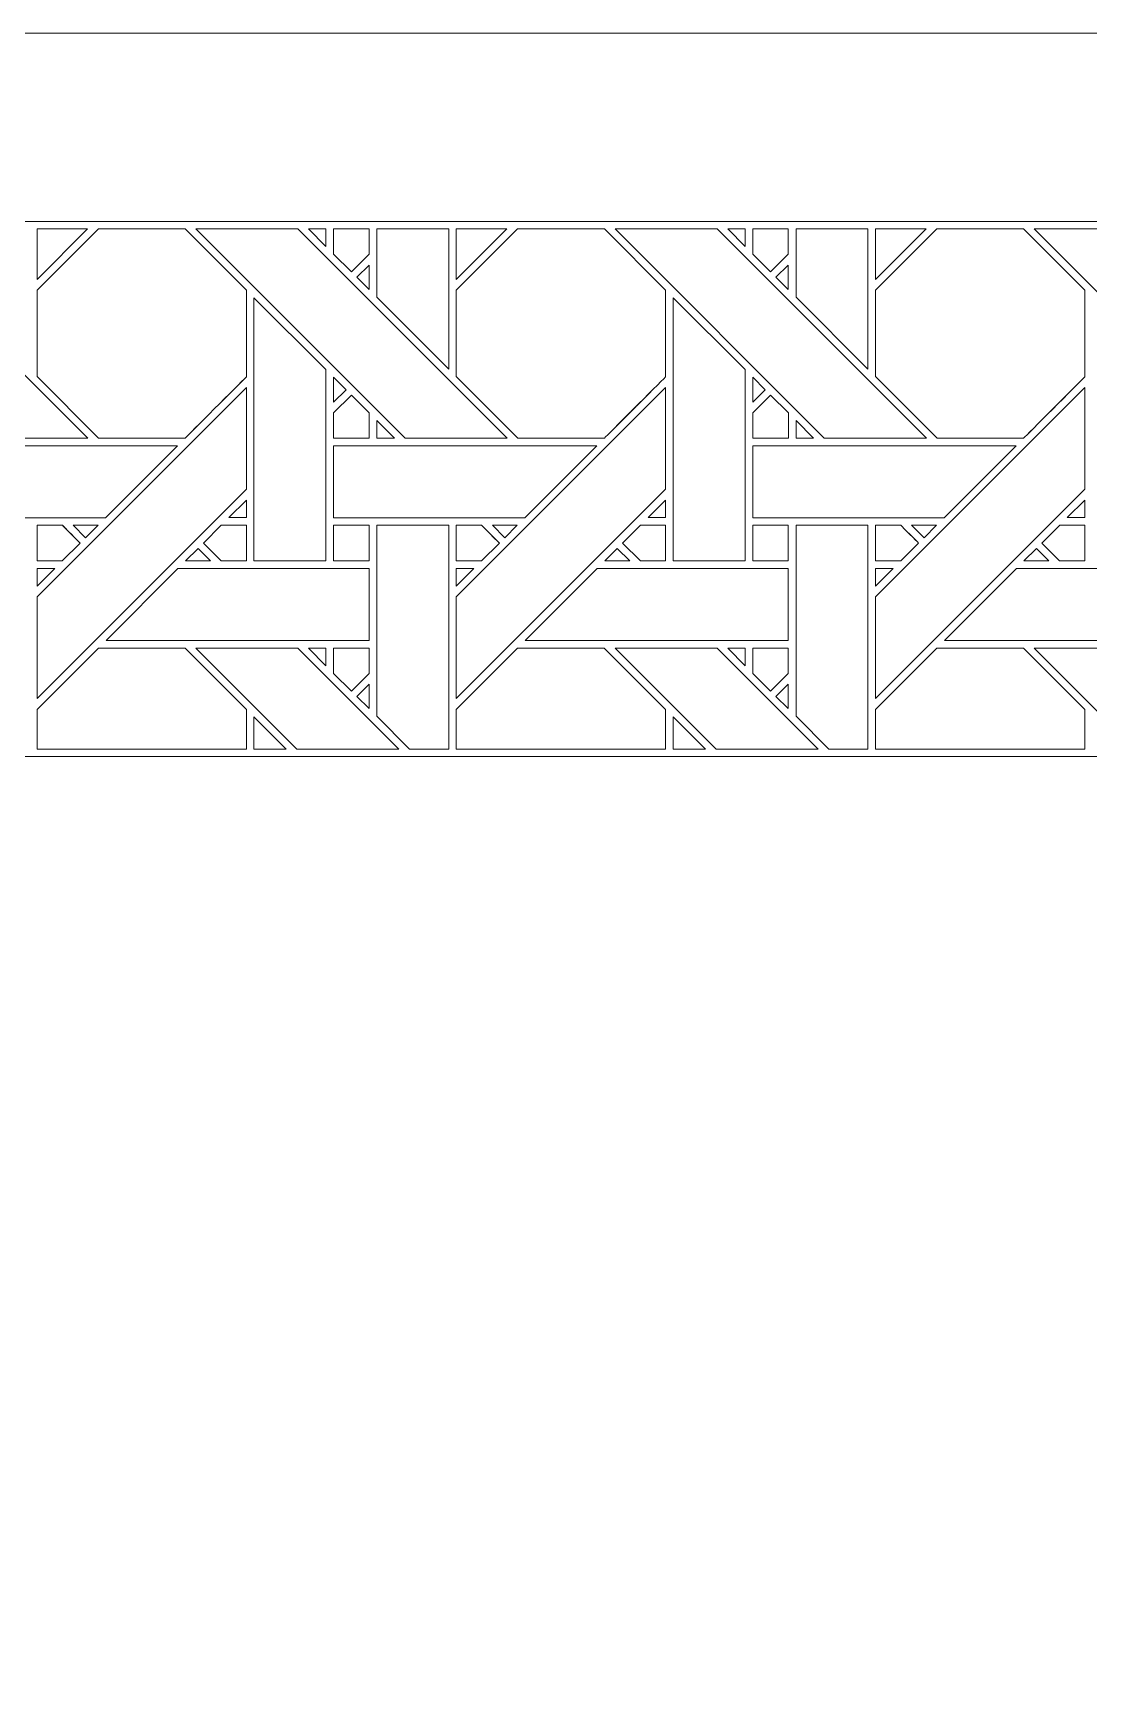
# Model space of a CAD drawing. Header units: inches. Extents: x 7.38 to 17.38, y 5.09 to 13.09.
# Drawn here: x 9.766 to 12.154, y 9.324 to 13.095 of the extents above; entities that cross this region are included whole.
import ezdxf

# ---------------------------------------------------------------- set-up
doc = ezdxf.new("R2010")
doc.units = ezdxf.units.IN
doc.header["$MEASUREMENT"] = 0
doc.layers.add('Design', color=7, linetype='Continuous', lineweight=0)

msp = doc.modelspace()

# ---------------------------------------------------------------- linework, layer by layer
at = {"layer": 'Design'}
for points, knots in [([(7.3829, 13.0948), (7.3829, 13.0948), (7.3829, 5.0948), (7.3829, 5.0948), (7.3829, 5.0948), (17.3829, 5.0948), (17.3829, 5.0948), (17.3829, 5.0948), (17.3829, 13.0948), (17.3829, 13.0948), (17.3829, 13.0948), (7.3829, 13.0948), (7.3829, 13.0948)], [0, 0, 0, 0, 1, 1, 1, 2, 2, 2, 3, 3, 3, 4, 4, 4, 4]), ([(7.8596, 12.6686), (7.8596, 12.6686), (7.8596, 5.5209), (7.8596, 5.5209), (7.8596, 5.5209), (16.9061, 5.5209), (16.9061, 5.5209), (16.9061, 5.5209), (16.9061, 12.6686), (16.9061, 12.6686), (16.9061, 12.6686), (7.8596, 12.6686), (7.8596, 12.6686)], [0, 0, 0, 0, 1, 1, 1, 2, 2, 2, 3, 3, 3, 4, 4, 4, 4]), ([(9.4156, 12.6522), (9.4156, 12.6522), (9.8892, 12.1786), (9.8892, 12.1786), (9.8892, 12.1786), (9.6582, 12.1786), (9.6582, 12.1786), (9.6582, 12.1786), (9.1846, 12.6522), (9.1846, 12.6522), (9.1846, 12.6522), (9.4156, 12.6522), (9.4156, 12.6522)], [0, 0, 0, 0, 1, 1, 1, 2, 2, 2, 3, 3, 3, 4, 4, 4, 4]), ([(9.7742, 12.5135), (9.7742, 12.5135), (9.9129, 12.6522), (9.9129, 12.6522), (9.9129, 12.6522), (10.1091, 12.6522), (10.1091, 12.6522), (10.1091, 12.6522), (10.2478, 12.5135), (10.2478, 12.5135), (10.2478, 12.5135), (10.2478, 12.3173), (10.2478, 12.3173), (10.23, 12.2994), (10.1181, 12.1876), (10.1091, 12.1786), (10.1091, 12.1786), (9.9134, 12.1786), (9.9134, 12.1786), (9.9134, 12.1786), (9.7742, 12.3179), (9.7742, 12.3179), (9.7742, 12.3179), (9.7742, 12.5135), (9.7742, 12.5135)], [0, 0, 0, 0, 1, 1, 1, 2, 2, 2, 3, 3, 3, 4, 4, 4, 5, 5, 5, 6, 6, 6, 7, 7, 7, 8, 8, 8, 8]), ([(9.7742, 12.5135), (9.7742, 12.5135), (9.9129, 12.6522), (9.9129, 12.6522), (9.9129, 12.6522), (10.1091, 12.6522), (10.1091, 12.6522), (10.1091, 12.6522), (10.2478, 12.5135), (10.2478, 12.5135), (10.2478, 12.5135), (10.2478, 12.3173), (10.2478, 12.3173), (10.2301, 12.2995), (10.1182, 12.1877), (10.1091, 12.1786), (10.1091, 12.1786), (9.9134, 12.1786), (9.9134, 12.1786), (9.9134, 12.1786), (9.7742, 12.3179), (9.7742, 12.3179), (9.7742, 12.3179), (9.7742, 12.5135), (9.7742, 12.5135)], [0, 0, 0, 0, 1, 1, 1, 2, 2, 2, 3, 3, 3, 4, 4, 4, 5, 5, 5, 6, 6, 6, 7, 7, 7, 8, 8, 8, 8]), ([(9.7742, 12.6522), (9.7742, 12.6522), (9.8885, 12.6522), (9.8885, 12.6522), (9.8885, 12.6522), (9.7742, 12.5379), (9.7742, 12.5379), (9.7742, 12.5379), (9.7742, 12.6522), (9.7742, 12.6522)], [0, 0, 0, 0, 1, 1, 1, 2, 2, 2, 3, 3, 3, 3]), ([(10.3643, 12.6522), (10.3643, 12.6522), (10.838, 12.1786), (10.838, 12.1786), (10.838, 12.1786), (10.6069, 12.1786), (10.6069, 12.1786), (10.6069, 12.1786), (10.1334, 12.6522), (10.1334, 12.6522), (10.1334, 12.6522), (10.3643, 12.6522), (10.3643, 12.6522)], [0, 0, 0, 0, 1, 1, 1, 2, 2, 2, 3, 3, 3, 4, 4, 4, 4]), ([(10.4279, 12.6522), (10.4279, 12.6522), (10.4279, 12.6124), (10.4279, 12.6124), (10.4279, 12.6124), (10.3884, 12.6522), (10.3884, 12.6522), (10.3884, 12.6522), (10.4279, 12.6522), (10.4279, 12.6522)], [0, 0, 0, 0, 1, 1, 1, 2, 2, 2, 3, 3, 3, 3]), ([(10.445, 12.6522), (10.445, 12.6522), (10.5253, 12.6522), (10.5253, 12.6522), (10.5253, 12.6522), (10.5253, 12.5947), (10.5253, 12.5947), (10.5253, 12.5947), (10.4854, 12.5547), (10.4854, 12.5547), (10.4854, 12.5547), (10.445, 12.5951), (10.445, 12.5951), (10.445, 12.5951), (10.445, 12.6522), (10.445, 12.6522)], [0, 0, 0, 0, 1, 1, 1, 2, 2, 2, 3, 3, 3, 4, 4, 4, 5, 5, 5, 5]), ([(10.445, 12.6522), (10.445, 12.6522), (10.5253, 12.6522), (10.5253, 12.6522), (10.5253, 12.6522), (10.5253, 12.5947), (10.5253, 12.5947), (10.5253, 12.5947), (10.4854, 12.5547), (10.4854, 12.5547), (10.4854, 12.5547), (10.445, 12.5951), (10.445, 12.5951), (10.445, 12.5951), (10.445, 12.6522), (10.445, 12.6522)], [0, 0, 0, 0, 1, 1, 1, 2, 2, 2, 3, 3, 3, 4, 4, 4, 5, 5, 5, 5]), ([(10.5429, 12.6522), (10.5429, 12.6522), (10.7058, 12.6522), (10.7058, 12.6522), (10.7058, 12.6522), (10.7058, 12.335), (10.7058, 12.335), (10.7058, 12.335), (10.5429, 12.4979), (10.5429, 12.4979), (10.5429, 12.4979), (10.5429, 12.6522), (10.5429, 12.6522)], [0, 0, 0, 0, 1, 1, 1, 2, 2, 2, 3, 3, 3, 4, 4, 4, 4]), ([(10.7229, 12.5135), (10.7229, 12.5135), (10.8616, 12.6522), (10.8616, 12.6522), (10.8616, 12.6522), (11.0579, 12.6522), (11.0579, 12.6522), (11.0579, 12.6522), (11.1966, 12.5135), (11.1966, 12.5135), (11.1966, 12.5135), (11.1966, 12.3173), (11.1966, 12.3173), (11.1788, 12.2994), (11.0669, 12.1876), (11.0579, 12.1786), (11.0579, 12.1786), (10.8622, 12.1786), (10.8622, 12.1786), (10.8622, 12.1786), (10.7229, 12.3179), (10.7229, 12.3179), (10.7229, 12.3179), (10.7229, 12.5135), (10.7229, 12.5135)], [0, 0, 0, 0, 1, 1, 1, 2, 2, 2, 3, 3, 3, 4, 4, 4, 5, 5, 5, 6, 6, 6, 7, 7, 7, 8, 8, 8, 8]), ([(10.7229, 12.5135), (10.7229, 12.5135), (10.8616, 12.6522), (10.8616, 12.6522), (10.8616, 12.6522), (11.0579, 12.6522), (11.0579, 12.6522), (11.0579, 12.6522), (11.1966, 12.5135), (11.1966, 12.5135), (11.1966, 12.5135), (11.1966, 12.3173), (11.1966, 12.3173), (11.1784, 12.299), (11.0666, 12.1874), (11.0579, 12.1786), (11.0579, 12.1786), (10.8622, 12.1786), (10.8622, 12.1786), (10.8622, 12.1786), (10.7229, 12.3179), (10.7229, 12.3179), (10.7229, 12.3179), (10.7229, 12.5135), (10.7229, 12.5135)], [0, 0, 0, 0, 1, 1, 1, 2, 2, 2, 3, 3, 3, 4, 4, 4, 5, 5, 5, 6, 6, 6, 7, 7, 7, 8, 8, 8, 8]), ([(10.7229, 12.6522), (10.7229, 12.6522), (10.8373, 12.6522), (10.8373, 12.6522), (10.8373, 12.6522), (10.7229, 12.5379), (10.7229, 12.5379), (10.7229, 12.5379), (10.7229, 12.6522), (10.7229, 12.6522)], [0, 0, 0, 0, 1, 1, 1, 2, 2, 2, 3, 3, 3, 3]), ([(11.313, 12.6522), (11.313, 12.6522), (11.7867, 12.1786), (11.7867, 12.1786), (11.7867, 12.1786), (11.5557, 12.1786), (11.5557, 12.1786), (11.5557, 12.1786), (11.0821, 12.6522), (11.0821, 12.6522), (11.0821, 12.6522), (11.313, 12.6522), (11.313, 12.6522)], [0, 0, 0, 0, 1, 1, 1, 2, 2, 2, 3, 3, 3, 4, 4, 4, 4]), ([(11.3766, 12.6522), (11.3766, 12.6522), (11.3766, 12.6124), (11.3766, 12.6124), (11.3766, 12.6124), (11.3372, 12.6522), (11.3372, 12.6522), (11.3372, 12.6522), (11.3766, 12.6522), (11.3766, 12.6522)], [0, 0, 0, 0, 1, 1, 1, 2, 2, 2, 3, 3, 3, 3]), ([(11.3938, 12.6522), (11.3938, 12.6522), (11.474, 12.6522), (11.474, 12.6522), (11.474, 12.6522), (11.474, 12.5947), (11.474, 12.5947), (11.474, 12.5947), (11.4341, 12.5547), (11.4341, 12.5547), (11.4341, 12.5547), (11.3938, 12.5951), (11.3938, 12.5951), (11.3938, 12.5951), (11.3938, 12.6522), (11.3938, 12.6522)], [0, 0, 0, 0, 1, 1, 1, 2, 2, 2, 3, 3, 3, 4, 4, 4, 5, 5, 5, 5]), ([(11.3938, 12.6522), (11.3938, 12.6522), (11.474, 12.6522), (11.474, 12.6522), (11.474, 12.6522), (11.474, 12.5947), (11.474, 12.5947), (11.474, 12.5947), (11.4341, 12.5547), (11.4341, 12.5547), (11.4341, 12.5547), (11.3938, 12.5951), (11.3938, 12.5951), (11.3938, 12.5951), (11.3938, 12.6522), (11.3938, 12.6522)], [0, 0, 0, 0, 1, 1, 1, 2, 2, 2, 3, 3, 3, 4, 4, 4, 5, 5, 5, 5]), ([(11.4916, 12.6522), (11.4916, 12.6522), (11.6545, 12.6522), (11.6545, 12.6522), (11.6545, 12.6522), (11.6545, 12.335), (11.6545, 12.335), (11.6545, 12.335), (11.4916, 12.4979), (11.4916, 12.4979), (11.4916, 12.4979), (11.4916, 12.6522), (11.4916, 12.6522)], [0, 0, 0, 0, 1, 1, 1, 2, 2, 2, 3, 3, 3, 4, 4, 4, 4]), ([(11.6717, 12.5135), (11.6717, 12.5135), (11.8103, 12.6522), (11.8103, 12.6522), (11.8103, 12.6522), (12.0066, 12.6522), (12.0066, 12.6522), (12.0066, 12.6522), (12.1453, 12.5135), (12.1453, 12.5135), (12.1453, 12.5135), (12.1453, 12.3173), (12.1453, 12.3173), (12.1275, 12.2994), (12.0156, 12.1876), (12.0066, 12.1786), (12.0066, 12.1786), (11.8109, 12.1786), (11.8109, 12.1786), (11.8109, 12.1786), (11.6717, 12.3179), (11.6717, 12.3179), (11.6717, 12.3179), (11.6717, 12.5135), (11.6717, 12.5135)], [0, 0, 0, 0, 1, 1, 1, 2, 2, 2, 3, 3, 3, 4, 4, 4, 5, 5, 5, 6, 6, 6, 7, 7, 7, 8, 8, 8, 8]), ([(11.6717, 12.5135), (11.6717, 12.5135), (11.8103, 12.6522), (11.8103, 12.6522), (11.8103, 12.6522), (12.0066, 12.6522), (12.0066, 12.6522), (12.0066, 12.6522), (12.1453, 12.5135), (12.1453, 12.5135), (12.1453, 12.5135), (12.1453, 12.3173), (12.1453, 12.3173), (12.1272, 12.2991), (12.0154, 12.1874), (12.0066, 12.1786), (12.0066, 12.1786), (11.8109, 12.1786), (11.8109, 12.1786), (11.8109, 12.1786), (11.6717, 12.3179), (11.6717, 12.3179), (11.6717, 12.3179), (11.6717, 12.5135), (11.6717, 12.5135)], [0, 0, 0, 0, 1, 1, 1, 2, 2, 2, 3, 3, 3, 4, 4, 4, 5, 5, 5, 6, 6, 6, 7, 7, 7, 8, 8, 8, 8]), ([(11.6717, 12.6522), (11.6717, 12.6522), (11.786, 12.6522), (11.786, 12.6522), (11.786, 12.6522), (11.6717, 12.5379), (11.6717, 12.5379), (11.6717, 12.5379), (11.6717, 12.6522), (11.6717, 12.6522)], [0, 0, 0, 0, 1, 1, 1, 2, 2, 2, 3, 3, 3, 3]), ([(12.2618, 12.6522), (12.2618, 12.6522), (12.7354, 12.1786), (12.7354, 12.1786), (12.7354, 12.1786), (12.5044, 12.1786), (12.5044, 12.1786), (12.5044, 12.1786), (12.0308, 12.6522), (12.0308, 12.6522), (12.0308, 12.6522), (12.2618, 12.6522), (12.2618, 12.6522)], [0, 0, 0, 0, 1, 1, 1, 2, 2, 2, 3, 3, 3, 4, 4, 4, 4]), ([(10.5253, 12.5704), (10.5253, 12.5704), (10.5253, 12.5152), (10.5253, 12.5152), (10.5253, 12.5152), (10.4976, 12.5426), (10.4976, 12.5426), (10.4976, 12.5426), (10.5253, 12.5704), (10.5253, 12.5704)], [0, 0, 0, 0, 1, 1, 1, 2, 2, 2, 3, 3, 3, 3]), ([(11.4741, 12.5704), (11.4741, 12.5704), (11.4741, 12.5152), (11.4741, 12.5152), (11.4741, 12.5152), (11.4463, 12.5426), (11.4463, 12.5426), (11.4463, 12.5426), (11.4741, 12.5704), (11.4741, 12.5704)], [0, 0, 0, 0, 1, 1, 1, 2, 2, 2, 3, 3, 3, 3]), ([(10.265, 11.9006), (10.265, 11.9006), (10.265, 12.4964), (10.265, 12.4964), (10.265, 12.4964), (10.4278, 12.3343), (10.4278, 12.3343), (10.4278, 12.3343), (10.4278, 11.9006), (10.4278, 11.9006), (10.4278, 11.9006), (10.265, 11.9006), (10.265, 11.9006)], [0, 0, 0, 0, 1, 1, 1, 2, 2, 2, 3, 3, 3, 4, 4, 4, 4]), ([(11.2137, 11.9006), (11.2137, 11.9006), (11.2137, 12.4964), (11.2137, 12.4964), (11.2137, 12.4964), (11.3765, 12.3343), (11.3765, 12.3343), (11.3765, 12.3343), (11.3765, 11.9006), (11.3765, 11.9006), (11.3765, 11.9006), (11.2137, 11.9006), (11.2137, 11.9006)], [0, 0, 0, 0, 1, 1, 1, 2, 2, 2, 3, 3, 3, 4, 4, 4, 4]), ([(10.4451, 12.26), (10.4451, 12.26), (10.4451, 12.3168), (10.4451, 12.3168), (10.4451, 12.3168), (10.4733, 12.2882), (10.4733, 12.2882), (10.4733, 12.2882), (10.4451, 12.26), (10.4451, 12.26)], [0, 0, 0, 0, 1, 1, 1, 2, 2, 2, 3, 3, 3, 3]), ([(11.3938, 12.26), (11.3938, 12.26), (11.3938, 12.3168), (11.3938, 12.3168), (11.3938, 12.3168), (11.422, 12.2882), (11.422, 12.2882), (11.422, 12.2882), (11.3938, 12.26), (11.3938, 12.26)], [0, 0, 0, 0, 1, 1, 1, 2, 2, 2, 3, 3, 3, 3]), ([(10.2479, 12.0628), (10.2479, 12.0628), (9.7742, 11.5892), (9.7742, 11.5892), (9.7742, 11.5892), (9.7742, 11.8193), (9.7742, 11.8193), (9.7742, 11.8193), (10.2479, 12.2929), (10.2479, 12.2929), (10.2479, 12.2929), (10.2479, 12.0628), (10.2479, 12.0628)], [0, 0, 0, 0, 1, 1, 1, 2, 2, 2, 3, 3, 3, 4, 4, 4, 4]), ([(10.5257, 12.1784), (10.5257, 12.1784), (10.4451, 12.1784), (10.4451, 12.1784), (10.4451, 12.1784), (10.4451, 12.2357), (10.4451, 12.2357), (10.4451, 12.2357), (10.4854, 12.276), (10.4854, 12.276), (10.4854, 12.276), (10.5257, 12.2357), (10.5257, 12.2357), (10.5257, 12.2357), (10.5257, 12.1784), (10.5257, 12.1784)], [0, 0, 0, 0, 1, 1, 1, 2, 2, 2, 3, 3, 3, 4, 4, 4, 5, 5, 5, 5]), ([(10.4854, 12.276), (10.4854, 12.276), (10.5257, 12.2357), (10.5257, 12.2357), (10.5257, 12.2357), (10.5257, 12.1784), (10.5257, 12.1784), (10.5257, 12.1784), (10.4451, 12.1784), (10.4451, 12.1784), (10.4451, 12.1784), (10.4451, 12.2357), (10.4451, 12.2357), (10.4451, 12.2357), (10.4854, 12.276), (10.4854, 12.276)], [0, 0, 0, 0, 1, 1, 1, 2, 2, 2, 3, 3, 3, 4, 4, 4, 5, 5, 5, 5]), ([(11.1966, 12.0628), (11.1966, 12.0628), (10.7229, 11.5892), (10.7229, 11.5892), (10.7229, 11.5892), (10.7229, 11.8193), (10.7229, 11.8193), (10.7229, 11.8193), (11.1966, 12.2929), (11.1966, 12.2929), (11.1966, 12.2929), (11.1966, 12.0628), (11.1966, 12.0628)], [0, 0, 0, 0, 1, 1, 1, 2, 2, 2, 3, 3, 3, 4, 4, 4, 4]), ([(11.4745, 12.1784), (11.4745, 12.1784), (11.3938, 12.1784), (11.3938, 12.1784), (11.3938, 12.1784), (11.3938, 12.2357), (11.3938, 12.2357), (11.3938, 12.2357), (11.4341, 12.276), (11.4341, 12.276), (11.4341, 12.276), (11.4745, 12.2357), (11.4745, 12.2357), (11.4745, 12.2357), (11.4745, 12.1784), (11.4745, 12.1784)], [0, 0, 0, 0, 1, 1, 1, 2, 2, 2, 3, 3, 3, 4, 4, 4, 5, 5, 5, 5]), ([(11.4341, 12.276), (11.4341, 12.276), (11.4745, 12.2357), (11.4745, 12.2357), (11.4745, 12.2357), (11.4745, 12.1784), (11.4745, 12.1784), (11.4745, 12.1784), (11.3938, 12.1784), (11.3938, 12.1784), (11.3938, 12.1784), (11.3938, 12.2357), (11.3938, 12.2357), (11.3938, 12.2357), (11.4341, 12.276), (11.4341, 12.276)], [0, 0, 0, 0, 1, 1, 1, 2, 2, 2, 3, 3, 3, 4, 4, 4, 5, 5, 5, 5]), ([(12.1453, 12.0628), (12.1453, 12.0628), (11.6717, 11.5892), (11.6717, 11.5892), (11.6717, 11.5892), (11.6717, 11.8193), (11.6717, 11.8193), (11.6717, 11.8193), (12.1453, 12.2929), (12.1453, 12.2929), (12.1453, 12.2929), (12.1453, 12.0628), (12.1453, 12.0628)], [0, 0, 0, 0, 1, 1, 1, 2, 2, 2, 3, 3, 3, 4, 4, 4, 4]), ([(10.543, 12.1786), (10.543, 12.1786), (10.543, 12.2184), (10.543, 12.2184), (10.543, 12.2184), (10.5827, 12.1786), (10.5827, 12.1786), (10.5827, 12.1786), (10.543, 12.1786), (10.543, 12.1786)], [0, 0, 0, 0, 1, 1, 1, 2, 2, 2, 3, 3, 3, 3]), ([(11.4917, 12.1786), (11.4917, 12.1786), (11.4917, 12.2184), (11.4917, 12.2184), (11.4917, 12.2184), (11.5314, 12.1786), (11.5314, 12.1786), (11.5314, 12.1786), (11.4917, 12.1786), (11.4917, 12.1786)], [0, 0, 0, 0, 1, 1, 1, 2, 2, 2, 3, 3, 3, 3]), ([(10.0921, 12.1613), (10.0921, 12.1613), (9.9293, 11.9986), (9.9293, 11.9986), (9.9293, 11.9986), (9.4964, 11.9986), (9.4964, 11.9986), (9.4964, 11.9986), (9.4964, 12.1613), (9.4964, 12.1613), (9.4964, 12.1613), (10.0921, 12.1613), (10.0921, 12.1613)], [0, 0, 0, 0, 1, 1, 1, 2, 2, 2, 3, 3, 3, 4, 4, 4, 4]), ([(11.0408, 12.1613), (11.0408, 12.1613), (10.8781, 11.9986), (10.8781, 11.9986), (10.8781, 11.9986), (10.4451, 11.9986), (10.4451, 11.9986), (10.4451, 11.9986), (10.4451, 12.1613), (10.4451, 12.1613), (10.4451, 12.1613), (11.0408, 12.1613), (11.0408, 12.1613)], [0, 0, 0, 0, 1, 1, 1, 2, 2, 2, 3, 3, 3, 4, 4, 4, 4]), ([(11.9895, 12.1613), (11.9895, 12.1613), (11.8268, 11.9986), (11.8268, 11.9986), (11.8268, 11.9986), (11.3938, 11.9986), (11.3938, 11.9986), (11.3938, 11.9986), (11.3938, 12.1613), (11.3938, 12.1613), (11.3938, 12.1613), (11.9895, 12.1613), (11.9895, 12.1613)], [0, 0, 0, 0, 1, 1, 1, 2, 2, 2, 3, 3, 3, 4, 4, 4, 4]), ([(10.2479, 11.9987), (10.2479, 11.9987), (10.2081, 11.9987), (10.2081, 11.9987), (10.2081, 11.9987), (10.2479, 12.0384), (10.2479, 12.0384), (10.2479, 12.0384), (10.2479, 11.9987), (10.2479, 11.9987)], [0, 0, 0, 0, 1, 1, 1, 2, 2, 2, 3, 3, 3, 3]), ([(11.1966, 11.9987), (11.1966, 11.9987), (11.1568, 11.9987), (11.1568, 11.9987), (11.1568, 11.9987), (11.1966, 12.0384), (11.1966, 12.0384), (11.1966, 12.0384), (11.1966, 11.9987), (11.1966, 11.9987)], [0, 0, 0, 0, 1, 1, 1, 2, 2, 2, 3, 3, 3, 3]), ([(12.1056, 11.9987), (12.1056, 11.9987), (12.1453, 12.0384), (12.1453, 12.0384), (12.1453, 12.0384), (12.1453, 11.9987), (12.1453, 11.9987), (12.1453, 11.9987), (12.1056, 11.9987), (12.1056, 11.9987)], [0, 0, 0, 0, 1, 1, 1, 2, 2, 2, 3, 3, 3, 3]), ([(9.7742, 11.9814), (9.7742, 11.9814), (9.8313, 11.9814), (9.8313, 11.9814), (9.8364, 11.9763), (9.8672, 11.9455), (9.8716, 11.9411), (9.8716, 11.9411), (9.8312, 11.9006), (9.8312, 11.9006), (9.8312, 11.9006), (9.7742, 11.9006), (9.7742, 11.9006), (9.7742, 11.9006), (9.7742, 11.9814), (9.7742, 11.9814)], [0, 0, 0, 0, 1, 1, 1, 2, 2, 2, 3, 3, 3, 4, 4, 4, 5, 5, 5, 5]), ([(9.8558, 11.9569), (9.8558, 11.9569), (9.8716, 11.9411), (9.8716, 11.9411), (9.8716, 11.9411), (9.8312, 11.9006), (9.8312, 11.9006), (9.8312, 11.9006), (9.7742, 11.9006), (9.7742, 11.9006), (9.7742, 11.9006), (9.7742, 11.9814), (9.7742, 11.9814), (9.7742, 11.9814), (9.8313, 11.9814), (9.8313, 11.9814), (9.8366, 11.9761), (9.8465, 11.9662), (9.8558, 11.9569)], [0, 0, 0, 0, 1, 1, 1, 2, 2, 2, 3, 3, 3, 4, 4, 4, 5, 5, 5, 6, 6, 6, 6]), ([(9.8556, 11.9814), (9.8556, 11.9814), (9.9121, 11.9814), (9.9121, 11.9814), (9.9121, 11.9814), (9.8838, 11.9532), (9.8838, 11.9532), (9.8838, 11.9532), (9.8556, 11.9814), (9.8556, 11.9814)], [0, 0, 0, 0, 1, 1, 1, 2, 2, 2, 3, 3, 3, 3]), ([(10.2479, 11.9006), (10.2479, 11.9006), (10.1907, 11.9006), (10.1907, 11.9006), (10.1907, 11.9006), (10.1504, 11.941), (10.1504, 11.941), (10.1504, 11.941), (10.1908, 11.9814), (10.1908, 11.9814), (10.1908, 11.9814), (10.2479, 11.9814), (10.2479, 11.9814), (10.2479, 11.9814), (10.2479, 11.9006), (10.2479, 11.9006)], [0, 0, 0, 0, 1, 1, 1, 2, 2, 2, 3, 3, 3, 4, 4, 4, 5, 5, 5, 5]), ([(10.1504, 11.941), (10.1504, 11.941), (10.1908, 11.9814), (10.1908, 11.9814), (10.1908, 11.9814), (10.2479, 11.9814), (10.2479, 11.9814), (10.2479, 11.9814), (10.2479, 11.9006), (10.2479, 11.9006), (10.2479, 11.9006), (10.1907, 11.9006), (10.1907, 11.9006), (10.1907, 11.9006), (10.1504, 11.941), (10.1504, 11.941)], [0, 0, 0, 0, 1, 1, 1, 2, 2, 2, 3, 3, 3, 4, 4, 4, 5, 5, 5, 5]), ([(10.5253, 11.9006), (10.5253, 11.9006), (10.4451, 11.9006), (10.4451, 11.9006), (10.4451, 11.9006), (10.4451, 11.9814), (10.4451, 11.9814), (10.4451, 11.9814), (10.5253, 11.9814), (10.5253, 11.9814), (10.5253, 11.9814), (10.5253, 11.9006), (10.5253, 11.9006)], [0, 0, 0, 0, 1, 1, 1, 2, 2, 2, 3, 3, 3, 4, 4, 4, 4]), ([(10.5253, 11.9814), (10.5253, 11.9814), (10.5253, 11.9006), (10.5253, 11.9006), (10.5253, 11.9006), (10.4451, 11.9006), (10.4451, 11.9006), (10.4451, 11.9006), (10.4451, 11.9814), (10.4451, 11.9814), (10.4451, 11.9814), (10.5253, 11.9814), (10.5253, 11.9814)], [0, 0, 0, 0, 1, 1, 1, 2, 2, 2, 3, 3, 3, 4, 4, 4, 4]), ([(10.7058, 11.4749), (10.7058, 11.4749), (10.6171, 11.4749), (10.6171, 11.4749), (10.6171, 11.4749), (10.5429, 11.5492), (10.5429, 11.5492), (10.5429, 11.5492), (10.5429, 11.9814), (10.5429, 11.9814), (10.5429, 11.9814), (10.7058, 11.9814), (10.7058, 11.9814), (10.7058, 11.9814), (10.7058, 11.4749), (10.7058, 11.4749)], [0, 0, 0, 0, 1, 1, 1, 2, 2, 2, 3, 3, 3, 4, 4, 4, 5, 5, 5, 5]), ([(10.7229, 11.9814), (10.7229, 11.9814), (10.78, 11.9814), (10.78, 11.9814), (10.7851, 11.9763), (10.8159, 11.9455), (10.8203, 11.9411), (10.8203, 11.9411), (10.7799, 11.9006), (10.7799, 11.9006), (10.7799, 11.9006), (10.7229, 11.9006), (10.7229, 11.9006), (10.7229, 11.9006), (10.7229, 11.9814), (10.7229, 11.9814)], [0, 0, 0, 0, 1, 1, 1, 2, 2, 2, 3, 3, 3, 4, 4, 4, 5, 5, 5, 5]), ([(10.805, 11.9564), (10.805, 11.9564), (10.8203, 11.9411), (10.8203, 11.9411), (10.8203, 11.9411), (10.7799, 11.9006), (10.7799, 11.9006), (10.7799, 11.9006), (10.7229, 11.9006), (10.7229, 11.9006), (10.7229, 11.9006), (10.7229, 11.9814), (10.7229, 11.9814), (10.7229, 11.9814), (10.78, 11.9814), (10.78, 11.9814), (10.7854, 11.976), (10.7956, 11.9658), (10.805, 11.9564)], [0, 0, 0, 0, 1, 1, 1, 2, 2, 2, 3, 3, 3, 4, 4, 4, 5, 5, 5, 6, 6, 6, 6]), ([(10.8044, 11.9814), (10.8044, 11.9814), (10.8608, 11.9814), (10.8608, 11.9814), (10.8608, 11.9814), (10.8326, 11.9532), (10.8326, 11.9532), (10.8326, 11.9532), (10.8044, 11.9814), (10.8044, 11.9814)], [0, 0, 0, 0, 1, 1, 1, 2, 2, 2, 3, 3, 3, 3]), ([(11.1966, 11.9006), (11.1966, 11.9006), (11.1395, 11.9006), (11.1395, 11.9006), (11.1395, 11.9006), (11.0991, 11.941), (11.0991, 11.941), (11.0991, 11.941), (11.1396, 11.9814), (11.1396, 11.9814), (11.1396, 11.9814), (11.1966, 11.9814), (11.1966, 11.9814), (11.1966, 11.9814), (11.1966, 11.9006), (11.1966, 11.9006)], [0, 0, 0, 0, 1, 1, 1, 2, 2, 2, 3, 3, 3, 4, 4, 4, 5, 5, 5, 5]), ([(11.0991, 11.941), (11.0991, 11.941), (11.1396, 11.9814), (11.1396, 11.9814), (11.1396, 11.9814), (11.1966, 11.9814), (11.1966, 11.9814), (11.1966, 11.9814), (11.1966, 11.9006), (11.1966, 11.9006), (11.1966, 11.9006), (11.1395, 11.9006), (11.1395, 11.9006), (11.1395, 11.9006), (11.0991, 11.941), (11.0991, 11.941)], [0, 0, 0, 0, 1, 1, 1, 2, 2, 2, 3, 3, 3, 4, 4, 4, 5, 5, 5, 5]), ([(11.474, 11.9006), (11.474, 11.9006), (11.3938, 11.9006), (11.3938, 11.9006), (11.3938, 11.9006), (11.3938, 11.9814), (11.3938, 11.9814), (11.3938, 11.9814), (11.474, 11.9814), (11.474, 11.9814), (11.474, 11.9814), (11.474, 11.9006), (11.474, 11.9006)], [0, 0, 0, 0, 1, 1, 1, 2, 2, 2, 3, 3, 3, 4, 4, 4, 4]), ([(11.474, 11.9814), (11.474, 11.9814), (11.474, 11.9006), (11.474, 11.9006), (11.474, 11.9006), (11.3938, 11.9006), (11.3938, 11.9006), (11.3938, 11.9006), (11.3938, 11.9814), (11.3938, 11.9814), (11.3938, 11.9814), (11.474, 11.9814), (11.474, 11.9814)], [0, 0, 0, 0, 1, 1, 1, 2, 2, 2, 3, 3, 3, 4, 4, 4, 4]), ([(11.6545, 11.4749), (11.6545, 11.4749), (11.5659, 11.4749), (11.5659, 11.4749), (11.5659, 11.4749), (11.4916, 11.5492), (11.4916, 11.5492), (11.4916, 11.5492), (11.4916, 11.9814), (11.4916, 11.9814), (11.4916, 11.9814), (11.6545, 11.9814), (11.6545, 11.9814), (11.6545, 11.9814), (11.6545, 11.4749), (11.6545, 11.4749)], [0, 0, 0, 0, 1, 1, 1, 2, 2, 2, 3, 3, 3, 4, 4, 4, 5, 5, 5, 5]), ([(11.6717, 11.9814), (11.6717, 11.9814), (11.7287, 11.9814), (11.7287, 11.9814), (11.7339, 11.9763), (11.7646, 11.9455), (11.7691, 11.9411), (11.7691, 11.9411), (11.7286, 11.9006), (11.7286, 11.9006), (11.7286, 11.9006), (11.6717, 11.9006), (11.6717, 11.9006), (11.6717, 11.9006), (11.6717, 11.9814), (11.6717, 11.9814)], [0, 0, 0, 0, 1, 1, 1, 2, 2, 2, 3, 3, 3, 4, 4, 4, 5, 5, 5, 5]), ([(11.7691, 11.9411), (11.7691, 11.9411), (11.7286, 11.9006), (11.7286, 11.9006), (11.7286, 11.9006), (11.6717, 11.9006), (11.6717, 11.9006), (11.6717, 11.9006), (11.6717, 11.9814), (11.6717, 11.9814), (11.6717, 11.9814), (11.7287, 11.9814), (11.7287, 11.9814), (11.734, 11.9762), (11.7648, 11.9453), (11.7691, 11.9411)], [0, 0, 0, 0, 1, 1, 1, 2, 2, 2, 3, 3, 3, 4, 4, 4, 5, 5, 5, 5]), ([(11.7531, 11.9814), (11.7531, 11.9814), (11.8096, 11.9814), (11.8096, 11.9814), (11.8096, 11.9814), (11.7813, 11.9532), (11.7813, 11.9532), (11.7813, 11.9532), (11.7531, 11.9814), (11.7531, 11.9814)], [0, 0, 0, 0, 1, 1, 1, 2, 2, 2, 3, 3, 3, 3]), ([(12.1453, 11.9006), (12.1453, 11.9006), (12.0882, 11.9006), (12.0882, 11.9006), (12.0882, 11.9006), (12.0479, 11.941), (12.0479, 11.941), (12.0479, 11.941), (12.0883, 11.9814), (12.0883, 11.9814), (12.0883, 11.9814), (12.1453, 11.9814), (12.1453, 11.9814), (12.1453, 11.9814), (12.1453, 11.9006), (12.1453, 11.9006)], [0, 0, 0, 0, 1, 1, 1, 2, 2, 2, 3, 3, 3, 4, 4, 4, 5, 5, 5, 5]), ([(12.1453, 11.9814), (12.1453, 11.9814), (12.1453, 11.9006), (12.1453, 11.9006), (12.1453, 11.9006), (12.0882, 11.9006), (12.0882, 11.9006), (12.0882, 11.9006), (12.0479, 11.941), (12.0479, 11.941), (12.0479, 11.941), (12.0883, 11.9814), (12.0883, 11.9814), (12.0883, 11.9814), (12.1453, 11.9814), (12.1453, 11.9814)], [0, 0, 0, 0, 1, 1, 1, 2, 2, 2, 3, 3, 3, 4, 4, 4, 5, 5, 5, 5]), ([(10.1666, 11.9006), (10.1666, 11.9006), (10.11, 11.9006), (10.11, 11.9006), (10.11, 11.9006), (10.1383, 11.9289), (10.1383, 11.9289), (10.1383, 11.9289), (10.1666, 11.9006), (10.1666, 11.9006)], [0, 0, 0, 0, 1, 1, 1, 2, 2, 2, 3, 3, 3, 3]), ([(11.1153, 11.9006), (11.1153, 11.9006), (11.0588, 11.9006), (11.0588, 11.9006), (11.0588, 11.9006), (11.087, 11.9289), (11.087, 11.9289), (11.087, 11.9289), (11.1153, 11.9006), (11.1153, 11.9006)], [0, 0, 0, 0, 1, 1, 1, 2, 2, 2, 3, 3, 3, 3]), ([(12.064, 11.9006), (12.064, 11.9006), (12.0075, 11.9006), (12.0075, 11.9006), (12.0075, 11.9006), (12.0358, 11.9289), (12.0358, 11.9289), (12.0358, 11.9289), (12.064, 11.9006), (12.064, 11.9006)], [0, 0, 0, 0, 1, 1, 1, 2, 2, 2, 3, 3, 3, 3]), ([(9.814, 11.8835), (9.814, 11.8835), (9.7742, 11.8436), (9.7742, 11.8436), (9.7742, 11.8436), (9.7742, 11.8835), (9.7742, 11.8835), (9.7742, 11.8835), (9.814, 11.8835), (9.814, 11.8835)], [0, 0, 0, 0, 1, 1, 1, 2, 2, 2, 3, 3, 3, 3]), ([(10.5253, 11.8835), (10.5253, 11.8835), (10.5253, 11.7206), (10.5253, 11.7206), (10.5253, 11.7206), (9.9301, 11.7206), (9.9301, 11.7206), (9.9301, 11.7206), (10.0929, 11.8835), (10.0929, 11.8835), (10.0929, 11.8835), (10.5253, 11.8835), (10.5253, 11.8835)], [0, 0, 0, 0, 1, 1, 1, 2, 2, 2, 3, 3, 3, 4, 4, 4, 4]), ([(10.7628, 11.8835), (10.7628, 11.8835), (10.7229, 11.8436), (10.7229, 11.8436), (10.7229, 11.8436), (10.7229, 11.8835), (10.7229, 11.8835), (10.7229, 11.8835), (10.7628, 11.8835), (10.7628, 11.8835)], [0, 0, 0, 0, 1, 1, 1, 2, 2, 2, 3, 3, 3, 3]), ([(11.4741, 11.8835), (11.4741, 11.8835), (11.4741, 11.7206), (11.4741, 11.7206), (11.4741, 11.7206), (10.8788, 11.7206), (10.8788, 11.7206), (10.8788, 11.7206), (11.0416, 11.8835), (11.0416, 11.8835), (11.0416, 11.8835), (11.4741, 11.8835), (11.4741, 11.8835)], [0, 0, 0, 0, 1, 1, 1, 2, 2, 2, 3, 3, 3, 4, 4, 4, 4]), ([(11.7115, 11.8835), (11.7115, 11.8835), (11.6717, 11.8436), (11.6717, 11.8436), (11.6717, 11.8436), (11.6717, 11.8835), (11.6717, 11.8835), (11.6717, 11.8835), (11.7115, 11.8835), (11.7115, 11.8835)], [0, 0, 0, 0, 1, 1, 1, 2, 2, 2, 3, 3, 3, 3]), ([(12.4228, 11.8835), (12.4228, 11.8835), (12.4228, 11.7206), (12.4228, 11.7206), (12.4228, 11.7206), (11.8275, 11.7206), (11.8275, 11.7206), (11.8275, 11.7206), (11.9904, 11.8835), (11.9904, 11.8835), (11.9904, 11.8835), (12.4228, 11.8835), (12.4228, 11.8835)], [0, 0, 0, 0, 1, 1, 1, 2, 2, 2, 3, 3, 3, 4, 4, 4, 4]), ([(9.9129, 11.7035), (9.9129, 11.7035), (10.1091, 11.7035), (10.1091, 11.7035), (10.1091, 11.7035), (10.2478, 11.5648), (10.2478, 11.5648), (10.2478, 11.5648), (10.2478, 11.4749), (10.2478, 11.4749), (10.2478, 11.4749), (9.7742, 11.4749), (9.7742, 11.4749), (9.7742, 11.4749), (9.7742, 11.5648), (9.7742, 11.5648), (9.7742, 11.5648), (9.9129, 11.7035), (9.9129, 11.7035)], [0, 0, 0, 0, 1, 1, 1, 2, 2, 2, 3, 3, 3, 4, 4, 4, 5, 5, 5, 6, 6, 6, 6]), ([(10.2478, 11.5648), (10.2478, 11.5648), (10.2478, 11.4749), (10.2478, 11.4749), (10.2478, 11.4749), (9.7742, 11.4749), (9.7742, 11.4749), (9.7742, 11.4749), (9.7742, 11.5648), (9.7742, 11.5648), (9.7742, 11.5648), (9.9129, 11.7035), (9.9129, 11.7035), (9.9129, 11.7035), (10.1091, 11.7035), (10.1091, 11.7035), (10.1091, 11.7035), (10.2478, 11.5648), (10.2478, 11.5648)], [0, 0, 0, 0, 1, 1, 1, 2, 2, 2, 3, 3, 3, 4, 4, 4, 5, 5, 5, 6, 6, 6, 6]), ([(10.5929, 11.4749), (10.5929, 11.4749), (10.3619, 11.4749), (10.3619, 11.4749), (10.3619, 11.4749), (10.1334, 11.7035), (10.1334, 11.7035), (10.1334, 11.7035), (10.3643, 11.7035), (10.3643, 11.7035), (10.3643, 11.7035), (10.5929, 11.4749), (10.5929, 11.4749)], [0, 0, 0, 0, 1, 1, 1, 2, 2, 2, 3, 3, 3, 4, 4, 4, 4]), ([(10.3884, 11.7035), (10.3884, 11.7035), (10.4279, 11.7035), (10.4279, 11.7035), (10.4279, 11.7035), (10.4279, 11.6637), (10.4279, 11.6637), (10.4279, 11.6637), (10.3884, 11.7035), (10.3884, 11.7035)], [0, 0, 0, 0, 1, 1, 1, 2, 2, 2, 3, 3, 3, 3]), ([(10.445, 11.7035), (10.445, 11.7035), (10.5253, 11.7035), (10.5253, 11.7035), (10.5253, 11.7035), (10.5253, 11.6459), (10.5253, 11.6459), (10.5253, 11.6459), (10.4854, 11.606), (10.4854, 11.606), (10.4854, 11.606), (10.445, 11.6463), (10.445, 11.6463), (10.445, 11.6463), (10.445, 11.7035), (10.445, 11.7035)], [0, 0, 0, 0, 1, 1, 1, 2, 2, 2, 3, 3, 3, 4, 4, 4, 5, 5, 5, 5]), ([(10.5253, 11.6459), (10.5253, 11.6459), (10.4854, 11.606), (10.4854, 11.606), (10.4854, 11.606), (10.445, 11.6463), (10.445, 11.6463), (10.445, 11.6463), (10.445, 11.7035), (10.445, 11.7035), (10.445, 11.7035), (10.5253, 11.7035), (10.5253, 11.7035), (10.5253, 11.7035), (10.5253, 11.6459), (10.5253, 11.6459)], [0, 0, 0, 0, 1, 1, 1, 2, 2, 2, 3, 3, 3, 4, 4, 4, 5, 5, 5, 5]), ([(10.8616, 11.7035), (10.8616, 11.7035), (11.0578, 11.7035), (11.0578, 11.7035), (11.0578, 11.7035), (11.1966, 11.5648), (11.1966, 11.5648), (11.1966, 11.5648), (11.1966, 11.4749), (11.1966, 11.4749), (11.1966, 11.4749), (10.7229, 11.4749), (10.7229, 11.4749), (10.7229, 11.4749), (10.7229, 11.5648), (10.7229, 11.5648), (10.7229, 11.5648), (10.8616, 11.7035), (10.8616, 11.7035)], [0, 0, 0, 0, 1, 1, 1, 2, 2, 2, 3, 3, 3, 4, 4, 4, 5, 5, 5, 6, 6, 6, 6]), ([(11.1966, 11.5648), (11.1966, 11.5648), (11.1966, 11.4749), (11.1966, 11.4749), (11.1966, 11.4749), (10.7229, 11.4749), (10.7229, 11.4749), (10.7229, 11.4749), (10.7229, 11.5648), (10.7229, 11.5648), (10.7229, 11.5648), (10.8616, 11.7035), (10.8616, 11.7035), (10.8616, 11.7035), (11.0578, 11.7035), (11.0578, 11.7035), (11.0578, 11.7035), (11.1966, 11.5648), (11.1966, 11.5648)], [0, 0, 0, 0, 1, 1, 1, 2, 2, 2, 3, 3, 3, 4, 4, 4, 5, 5, 5, 6, 6, 6, 6]), ([(11.5416, 11.4749), (11.5416, 11.4749), (11.3106, 11.4749), (11.3106, 11.4749), (11.3106, 11.4749), (11.0821, 11.7035), (11.0821, 11.7035), (11.0821, 11.7035), (11.313, 11.7035), (11.313, 11.7035), (11.313, 11.7035), (11.5416, 11.4749), (11.5416, 11.4749)], [0, 0, 0, 0, 1, 1, 1, 2, 2, 2, 3, 3, 3, 4, 4, 4, 4]), ([(11.3372, 11.7035), (11.3372, 11.7035), (11.3766, 11.7035), (11.3766, 11.7035), (11.3766, 11.7035), (11.3766, 11.6637), (11.3766, 11.6637), (11.3766, 11.6637), (11.3372, 11.7035), (11.3372, 11.7035)], [0, 0, 0, 0, 1, 1, 1, 2, 2, 2, 3, 3, 3, 3]), ([(11.3938, 11.7035), (11.3938, 11.7035), (11.474, 11.7035), (11.474, 11.7035), (11.474, 11.7035), (11.474, 11.6459), (11.474, 11.6459), (11.474, 11.6459), (11.4341, 11.606), (11.4341, 11.606), (11.4341, 11.606), (11.3938, 11.6463), (11.3938, 11.6463), (11.3938, 11.6463), (11.3938, 11.7035), (11.3938, 11.7035)], [0, 0, 0, 0, 1, 1, 1, 2, 2, 2, 3, 3, 3, 4, 4, 4, 5, 5, 5, 5]), ([(11.474, 11.6459), (11.474, 11.6459), (11.4341, 11.606), (11.4341, 11.606), (11.4341, 11.606), (11.3938, 11.6463), (11.3938, 11.6463), (11.3938, 11.6463), (11.3938, 11.7035), (11.3938, 11.7035), (11.3938, 11.7035), (11.474, 11.7035), (11.474, 11.7035), (11.474, 11.7035), (11.474, 11.6459), (11.474, 11.6459)], [0, 0, 0, 0, 1, 1, 1, 2, 2, 2, 3, 3, 3, 4, 4, 4, 5, 5, 5, 5]), ([(11.8104, 11.7035), (11.8104, 11.7035), (12.0066, 11.7035), (12.0066, 11.7035), (12.0066, 11.7035), (12.1453, 11.5648), (12.1453, 11.5648), (12.1453, 11.5648), (12.1453, 11.4749), (12.1453, 11.4749), (12.1453, 11.4749), (11.6717, 11.4749), (11.6717, 11.4749), (11.6717, 11.4749), (11.6717, 11.5648), (11.6717, 11.5648), (11.6717, 11.5648), (11.8104, 11.7035), (11.8104, 11.7035)], [0, 0, 0, 0, 1, 1, 1, 2, 2, 2, 3, 3, 3, 4, 4, 4, 5, 5, 5, 6, 6, 6, 6]), ([(12.1453, 11.5648), (12.1453, 11.5648), (12.1453, 11.4749), (12.1453, 11.4749), (12.1453, 11.4749), (11.6717, 11.4749), (11.6717, 11.4749), (11.6717, 11.4749), (11.6717, 11.5648), (11.6717, 11.5648), (11.6717, 11.5648), (11.8104, 11.7035), (11.8104, 11.7035), (11.8104, 11.7035), (12.0066, 11.7035), (12.0066, 11.7035), (12.0066, 11.7035), (12.1453, 11.5648), (12.1453, 11.5648)], [0, 0, 0, 0, 1, 1, 1, 2, 2, 2, 3, 3, 3, 4, 4, 4, 5, 5, 5, 6, 6, 6, 6]), ([(12.4903, 11.4749), (12.4903, 11.4749), (12.2594, 11.4749), (12.2594, 11.4749), (12.2594, 11.4749), (12.0308, 11.7035), (12.0308, 11.7035), (12.0308, 11.7035), (12.2618, 11.7035), (12.2618, 11.7035), (12.2618, 11.7035), (12.4903, 11.4749), (12.4903, 11.4749)], [0, 0, 0, 0, 1, 1, 1, 2, 2, 2, 3, 3, 3, 4, 4, 4, 4]), ([(10.5253, 11.6217), (10.5253, 11.6217), (10.5253, 11.5665), (10.5253, 11.5665), (10.5253, 11.5665), (10.4976, 11.5939), (10.4976, 11.5939), (10.4976, 11.5939), (10.5253, 11.6217), (10.5253, 11.6217)], [0, 0, 0, 0, 1, 1, 1, 2, 2, 2, 3, 3, 3, 3]), ([(11.4741, 11.6217), (11.4741, 11.6217), (11.4741, 11.5665), (11.4741, 11.5665), (11.4741, 11.5665), (11.4463, 11.5939), (11.4463, 11.5939), (11.4463, 11.5939), (11.4741, 11.6217), (11.4741, 11.6217)], [0, 0, 0, 0, 1, 1, 1, 2, 2, 2, 3, 3, 3, 3]), ([(10.265, 11.4749), (10.265, 11.4749), (10.265, 11.5477), (10.265, 11.5477), (10.265, 11.5477), (10.3381, 11.4749), (10.3381, 11.4749), (10.3381, 11.4749), (10.265, 11.4749), (10.265, 11.4749)], [0, 0, 0, 0, 1, 1, 1, 2, 2, 2, 3, 3, 3, 3]), ([(11.2137, 11.4749), (11.2137, 11.4749), (11.2137, 11.5477), (11.2137, 11.5477), (11.2137, 11.5477), (11.2868, 11.4749), (11.2868, 11.4749), (11.2868, 11.4749), (11.2137, 11.4749), (11.2137, 11.4749)], [0, 0, 0, 0, 1, 1, 1, 2, 2, 2, 3, 3, 3, 3]), ([(9.0706, 6.7312), (9.0706, 6.7312), (9.0706, 11.4583), (9.0706, 11.4583), (9.0706, 11.4583), (15.6951, 11.4583), (15.6951, 11.4583), (15.6951, 11.4583), (15.6951, 6.7312), (15.6951, 6.7312), (15.6951, 6.7312), (9.0706, 6.7312), (9.0706, 6.7312)], [0, 0, 0, 0, 1, 1, 1, 2, 2, 2, 3, 3, 3, 4, 4, 4, 4])]:
    msp.add_open_spline(points, degree=3, knots=knots, dxfattribs=at)

doc.saveas('drawing.dxf')
